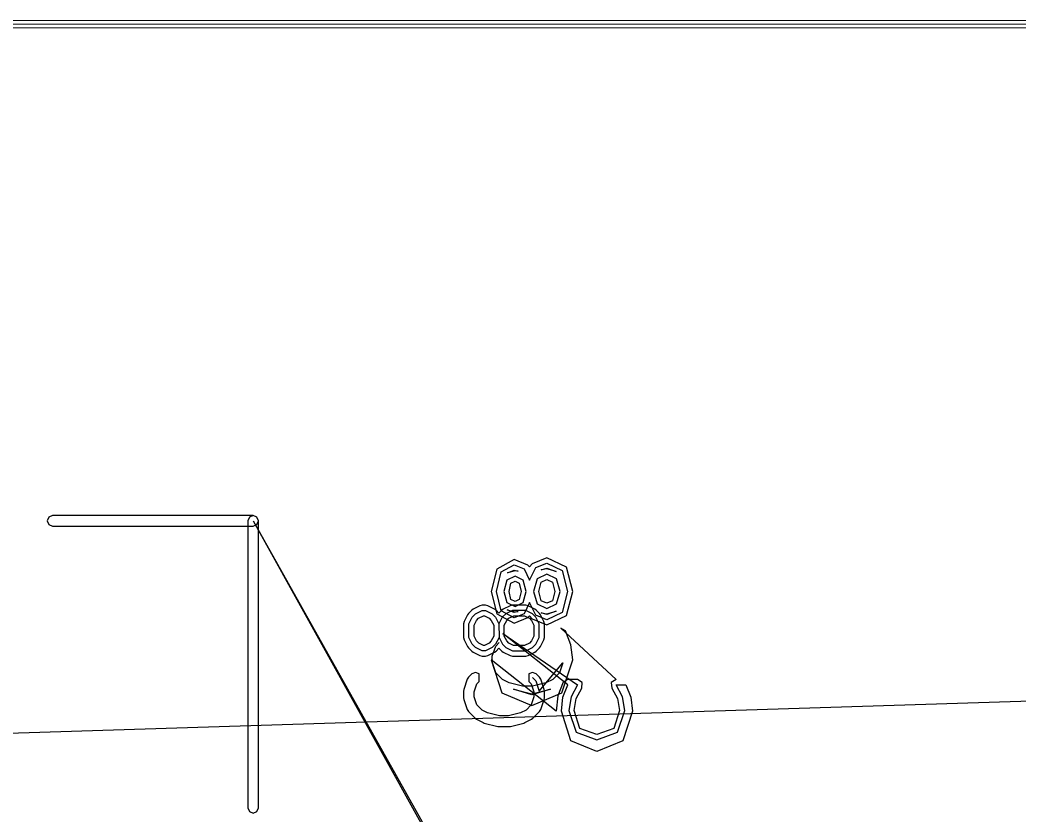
# Model space of a CAD drawing. Extents: x 0 to 334, y -361 to 120.
# Drawn here: x 93.58 to 107.77, y 77.57 to 88.85 of the extents above; entities that cross this region are included whole.
import ezdxf

# ---------------------------------------------------------------- set-up
doc = ezdxf.new("R2010")
doc.units = 0

msp = doc.modelspace()

# ---------------------------------------------------------------- linework, layer by layer
at = {"layer": 'Layer 1'}
for p, q in [((120.7, 88.8492), (0.049979, 88.7992)), ((0.05, 88.7492), (120.7, 88.7992)), ((0.050021, 88.6992), (120.7, 88.7492)), ((82.05, 78.3692), (289.68, 84.9092)), ((93.986967, 81.795233), (93.965, 81.7422)), ((93.965, 81.7422), (93.986967, 81.689167)), ((94.04, 81.8172), (93.986967, 81.795233)), ((96.89, 81.8172), (94.04, 81.8172)), ((96.836967, 81.795233), (96.815, 81.7422)), ((96.815, 81.7422), (96.815, 77.6672)), ((96.89, 81.8172), (96.836967, 81.795233)), ((96.943033, 81.795233), (96.89, 81.8172)), ((96.89, 81.8172), (96.89, 81.8172)), ((96.943033, 81.795233), (96.89, 81.8172)), ((96.89, 81.7422), (317.14, -314.473)), ((96.89, 81.7422), (317.14, -310.473)), ((96.965, 81.7422), (96.943033, 81.795233)), ((96.965, 81.7422), (96.943033, 81.795233)), ((96.943033, 81.689167), (96.965, 81.7422)), ((96.965, 77.6672), (96.965, 81.7422)), ((93.986967, 81.689167), (94.04, 81.6672)), ((94.04, 81.6672), (96.89, 81.6672)), ((96.89, 81.6672), (96.943033, 81.689167)), ((100.595988, 81.18983), (100.349688, 81.05715)), ((100.789838, 81.11096), (100.595988, 81.18983)), ((101.060188, 81.21733), (100.849778, 81.13111)), ((101.337768, 81.08176), (101.060188, 81.21733)), ((100.349688, 81.05715), (100.269037, 80.74004)), ((100.411748, 81.01504), (100.595988, 81.11483)), ((100.499228, 81.0044), (100.595988, 81.03983)), ((100.608358, 81.03268), (100.499228, 81.0044)), ((100.595988, 81.11483), (100.737268, 81.05747)), ((100.595988, 81.03983), (100.652158, 81.02832)), ((100.652158, 81.02832), (100.608358, 81.03268)), ((100.737268, 81.05747), (100.816038, 80.89954)), ((100.812148, 81.0866), (100.789838, 81.11096)), ((100.849778, 81.13111), (100.812148, 81.0866)), ((100.816038, 80.89954), (100.902628, 81.0779)), ((100.902628, 81.0779), (101.060188, 81.14233)), ((100.981808, 81.04651), (101.060188, 81.06733)), ((101.060188, 81.05861), (100.981808, 81.04651)), ((100.981808, 81.04651), (100.981808, 81.04651)), ((101.060188, 81.14233), (101.276978, 81.03783)), ((101.060188, 81.06733), (101.191958, 81.02229)), ((101.191958, 81.02229), (101.060188, 81.05861)), ((101.276978, 81.03783), (101.352498, 80.74004)), ((101.427498, 80.74004), (101.337608, 81.08198)), ((101.337608, 81.08198), (101.337768, 81.08176)), ((100.344038, 80.74004), (100.411748, 81.01504)), ((100.490518, 80.89954), (100.448208, 80.74004)), ((100.608358, 80.95768), (100.490518, 80.89954)), ((100.499228, 81.0044), (100.499228, 81.0044)), ((100.551158, 80.8554), (100.608358, 80.88268)), ((100.726198, 80.89954), (100.608358, 80.95768)), ((100.608358, 80.88268), (100.665558, 80.8554)), ((100.768518, 80.74004), (100.726198, 80.89954)), ((100.922158, 80.9184), (100.872028, 80.74004)), ((101.060188, 80.98361), (100.922158, 80.9184)), ((100.981618, 80.87269), (101.060188, 80.90861)), ((101.198208, 80.9184), (101.060188, 80.98361)), ((101.060188, 80.90861), (101.138878, 80.87252)), ((101.248338, 80.74004), (101.198208, 80.9184)), ((100.269037, 80.74004), (100.349528, 80.42316)), ((100.269037, 80.74004), (100.269037, 80.74004)), ((100.411748, 80.46504), (100.344038, 80.74004)), ((100.448208, 80.74004), (100.490518, 80.57975)), ((100.523208, 80.74004), (100.550878, 80.85501)), ((100.550728, 80.62447), (100.523208, 80.74004)), ((100.523208, 80.74004), (100.523208, 80.74004)), ((100.550878, 80.85501), (100.551158, 80.8554)), ((100.665558, 80.8554), (100.665848, 80.85501)), ((100.665848, 80.85501), (100.693518, 80.74004)), ((100.693518, 80.74004), (100.665988, 80.62447)), ((100.726198, 80.57975), (100.768518, 80.74004)), ((100.872028, 80.74004), (100.922158, 80.56168)), ((100.872028, 80.74004), (100.872028, 80.74004)), ((100.947028, 80.74004), (100.981358, 80.87234)), ((100.981498, 80.60755), (100.947028, 80.74004)), ((100.947028, 80.74004), (100.947028, 80.74004)), ((100.981358, 80.87234), (100.981618, 80.87269)), ((101.173338, 80.74004), (101.138868, 80.60755)), ((101.138878, 80.87252), (101.173338, 80.74004)), ((101.198208, 80.56168), (101.248338, 80.74004)), ((101.352498, 80.74004), (101.276978, 80.44146)), ((101.337768, 80.39753), (101.427498, 80.74004)), ((100.608358, 80.59818), (100.550728, 80.62447)), ((100.665988, 80.62447), (100.608358, 80.59818)), ((101.060188, 80.57225), (100.981498, 80.60755)), ((101.138868, 80.60755), (101.060188, 80.57225)), ((99.994728, 80.473314), (99.947109, 80.425695)), ((100.01422, 80.487363), (99.994728, 80.473314)), ((100.10946, 80.534982), (100.01422, 80.487363)), ((100.047638, 80.420257), (100.142878, 80.467876)), ((100.143, 80.5429), (100.10946, 80.534982)), ((100.142878, 80.467876), (100.19, 80.4679)), ((100.19005, 80.5429), (100.143, 80.5429)), ((100.19, 80.4679), (100.28524, 80.420281)), ((100.22359, 80.534982), (100.19005, 80.5429)), ((100.31883, 80.487363), (100.22359, 80.534982)), ((100.33832, 80.473314), (100.31883, 80.487363)), ((100.38052, 80.431109), (100.33832, 80.473314)), ((100.42273, 80.473314), (100.38052, 80.431109)), ((100.595988, 80.36525), (100.411748, 80.46504)), ((100.44222, 80.487363), (100.42273, 80.473314)), ((100.53746, 80.534982), (100.44222, 80.487363)), ((100.571, 80.4679), (100.47576, 80.420281)), ((100.490518, 80.57975), (100.608358, 80.52318)), ((100.498768, 80.47614), (100.608358, 80.44818)), ((100.595988, 80.44025), (100.498768, 80.47614)), ((100.498768, 80.47614), (100.498768, 80.47614)), ((100.571, 80.5429), (100.53746, 80.534982)), ((100.76153, 80.542876), (100.571, 80.5429)), ((100.76153, 80.467876), (100.571, 80.4679)), ((100.655168, 80.45305), (100.595988, 80.44025)), ((100.608358, 80.52318), (100.726198, 80.57975)), ((100.608358, 80.52318), (100.608358, 80.52318)), ((100.608358, 80.44818), (100.655168, 80.45305)), ((100.816038, 80.58132), (100.737268, 80.42182)), ((100.79507, 80.534958), (100.76153, 80.542876)), ((100.85676, 80.420257), (100.76153, 80.467876)), ((100.89031, 80.487339), (100.79507, 80.534958)), ((100.902628, 80.40218), (100.816038, 80.58132)), ((100.816038, 80.58132), (100.816038, 80.58132)), ((100.9098, 80.47329), (100.89031, 80.487339)), ((100.95742, 80.425671), (100.9098, 80.47329)), ((100.922158, 80.56168), (101.060188, 80.49725)), ((101.060188, 80.49725), (101.198208, 80.56168)), ((101.060188, 80.42225), (101.194058, 80.45934)), ((101.194058, 80.45934), (101.060188, 80.41275)), ((99.88544, 80.310966), (99.877522, 80.277424)), ((99.93306, 80.406204), (99.88544, 80.310966)), ((99.947109, 80.425695), (99.93306, 80.406204)), ((99.9524, 80.2774), (100.000018, 80.372638)), ((100.000018, 80.372638), (100.047638, 80.420257)), ((100.027, 80.2597), (100.06126, 80.328216)), ((100.06126, 80.328216), (100.09167, 80.358623)), ((100.09167, 80.358623), (100.1607, 80.3929)), ((100.1607, 80.3929), (100.173, 80.3929)), ((100.173, 80.3929), (100.24152, 80.358642)), ((100.24152, 80.358642), (100.27193, 80.328235)), ((100.27193, 80.328235), (100.30618, 80.259719)), ((100.28524, 80.420281), (100.33286, 80.372662)), ((100.33286, 80.372662), (100.38047, 80.277424)), ((100.349528, 80.42316), (100.349688, 80.42293)), ((100.349688, 80.42293), (100.595988, 80.29025)), ((100.42814, 80.372662), (100.38052, 80.277424)), ((100.47576, 80.420281), (100.42814, 80.372662)), ((100.456, 80.2597), (100.49026, 80.328216)), ((100.49026, 80.328216), (100.52067, 80.358623)), ((100.52067, 80.358623), (100.58928, 80.3929)), ((100.58928, 80.3929), (100.744, 80.3929)), ((100.737268, 80.42182), (100.595988, 80.36525)), ((100.595988, 80.29025), (100.789658, 80.36816)), ((100.744, 80.3929), (100.81252, 80.358642)), ((100.789658, 80.36816), (100.790028, 80.36852)), ((100.790028, 80.36852), (100.812488, 80.39334)), ((100.812488, 80.39334), (100.849608, 80.34914)), ((100.81252, 80.358642), (100.84292, 80.328235)), ((100.84292, 80.328235), (100.87718, 80.259719)), ((100.849608, 80.34914), (101.060188, 80.26275)), ((100.90438, 80.372638), (100.85676, 80.420257)), ((101.060188, 80.33775), (100.902628, 80.40218)), ((100.952, 80.2774), (100.90438, 80.372638)), ((100.97147, 80.406179), (100.95742, 80.425671)), ((101.01908, 80.310941), (100.97147, 80.406179)), ((100.979918, 80.43483), (101.060188, 80.42225)), ((101.060188, 80.41275), (100.979918, 80.43483)), ((100.979918, 80.43483), (100.979918, 80.43483)), ((101.027, 80.2774), (101.01908, 80.310941)), ((101.276978, 80.44146), (101.060188, 80.33775)), ((101.060188, 80.26275), (101.337608, 80.39731)), ((101.337608, 80.39731), (101.337768, 80.39753)), ((99.877522, 80.277424), (99.8774, 80.087)), ((99.952522, 80.086976), (99.9524, 80.2774)), ((100.02782, 80.104681), (100.027, 80.2597)), ((100.30618, 80.259719), (100.306, 80.1047)), ((100.38047, 80.277424), (100.381, 80.087)), ((100.45581, 80.104681), (100.456, 80.2597)), ((100.87718, 80.259719), (100.877, 80.1047)), ((100.95247, 80.086976), (100.952, 80.2774)), ((101.02747, 80.086976), (101.027, 80.2774)), ((101.324108, 80.1781), (101.258748, 80.21632)), ((101.258748, 80.21632), (102.043, 79.4882)), ((101.401798, 79.98284), (101.324108, 80.1781)), ((99.8774, 80.087), (99.885318, 80.053458)), ((99.885318, 80.053458), (99.932938, 79.95822)), ((100.00014, 79.991738), (99.952522, 80.086976)), ((100.06208, 80.036165), (100.02782, 80.104681)), ((100.09249, 80.005758), (100.06208, 80.036165)), ((100.27175, 80.036184), (100.24134, 80.005777)), ((100.306, 80.1047), (100.27175, 80.036184)), ((100.38109, 80.086947), (100.33348, 79.991709)), ((100.381, 80.087), (100.42862, 79.991762)), ((100.436488, 80.14132), (101.497, 79.4132)), ((101.35874, 79.4132), (100.436488, 80.14132)), ((100.49007, 80.036165), (100.45581, 80.104681)), ((100.52048, 80.005758), (100.49007, 80.036165)), ((100.84274, 80.036184), (100.81234, 80.005777)), ((100.877, 80.1047), (100.84274, 80.036184)), ((100.90485, 79.991738), (100.95247, 80.086976)), ((100.97194, 79.958197), (101.01955, 80.053435)), ((101.01955, 80.053435), (101.02747, 80.086976)), ((99.932938, 79.95822), (99.946987, 79.938729)), ((99.946987, 79.938729), (99.994606, 79.89111)), ((99.994606, 79.89111), (100.014098, 79.877061)), ((100.04776, 79.944119), (100.00014, 79.991738)), ((100.143, 79.8965), (100.04776, 79.944119)), ((100.161, 79.9715), (100.09249, 80.005758)), ((100.19062, 79.896471), (100.143, 79.8965)), ((100.17282, 79.971519), (100.161, 79.9715)), ((100.24134, 80.005777), (100.17282, 79.971519)), ((100.28586, 79.94409), (100.19062, 79.896471)), ((100.33348, 79.991709), (100.28586, 79.94409)), ((100.286, 79.8215), (100.333618, 79.964357)), ((100.31878, 79.877037), (100.33827, 79.891086)), ((100.333618, 79.964357), (100.381238, 80.011976)), ((100.33827, 79.891086), (100.38047, 79.933291)), ((100.38047, 79.933291), (100.42268, 79.891086)), ((100.42268, 79.891086), (100.44217, 79.877037)), ((100.42862, 79.991762), (100.47624, 79.944143)), ((100.47624, 79.944143), (100.57148, 79.896524)), ((100.589, 79.9715), (100.52048, 80.005758)), ((100.57148, 79.896524), (100.762, 79.8965)), ((100.74382, 79.971519), (100.589, 79.9715)), ((100.81234, 80.005777), (100.74382, 79.971519)), ((100.762, 79.8965), (100.85723, 79.944119)), ((100.85723, 79.944119), (100.90485, 79.991738)), ((100.89078, 79.877037), (100.91027, 79.891086)), ((100.91027, 79.891086), (100.95789, 79.938705)), ((100.95789, 79.938705), (100.97194, 79.958197)), ((101.427498, 79.7681), (101.401798, 79.98284)), ((100.014098, 79.877061), (100.109338, 79.829442)), ((100.109338, 79.829442), (100.142878, 79.821524)), ((100.142878, 79.821524), (100.19, 79.8215)), ((100.19, 79.8215), (100.22354, 79.829418)), ((100.22354, 79.829418), (100.31878, 79.877037)), ((100.269037, 79.7681), (100.423198, 79.298927)), ((101.190549, 79.03998), (100.269037, 79.7681)), ((100.286432, 79.726234), (100.286, 79.8215)), ((100.44217, 79.877037), (100.53741, 79.829418)), ((100.53741, 79.829418), (100.57095, 79.8215)), ((100.57095, 79.8215), (100.762, 79.8215)), ((100.762, 79.8215), (100.79554, 79.829418)), ((100.79554, 79.829418), (100.89078, 79.877037)), ((101.274048, 79.29899), (101.427498, 79.7681)), ((100.33405, 79.583376), (100.286432, 79.726234)), ((100.95195, 79.325043), (101.286, 79.7262)), ((101.286, 79.7262), (101.23838, 79.583342)), ((99.928421, 79.491618), (99.880801, 79.348761)), ((99.946539, 79.520933), (99.928421, 79.491618)), ((99.994158, 79.568552), (99.946539, 79.520933)), ((100.04681, 79.590518), (99.994158, 79.568552)), ((100.04686, 79.590546), (100.04681, 79.590518)), ((100.10027, 79.56858), (100.04686, 79.590546)), ((100.06517, 79.427414), (100.10027, 79.462514)), ((100.10027, 79.462514), (100.10027, 79.56858)), ((100.42929, 79.488138), (100.33405, 79.583376)), ((100.52453, 79.440519), (100.42929, 79.488138)), ((100.856765, 79.590578), (100.80373, 79.568609)), ((100.80373, 79.568609), (100.80373, 79.462543)), ((100.80373, 79.462543), (100.83883, 79.427443)), ((100.85671, 79.515519), (100.90433, 79.4679)), ((100.9098, 79.568609), (100.856765, 79.590578)), ((100.90433, 79.4679), (100.95195, 79.325043)), ((100.95742, 79.52099), (100.9098, 79.568609)), ((100.97553, 79.491674), (100.95742, 79.52099)), ((101.02315, 79.348817), (100.97553, 79.491674)), ((101.14315, 79.488104), (101.04791, 79.440485)), ((101.23838, 79.583342), (101.14315, 79.488104)), ((101.358, 79.4882), (101.29272, 79.45013)), ((101.49678, 79.4882), (101.358, 79.4882)), ((101.564085, 79.446277), (101.49678, 79.4882)), ((102.043, 79.4882), (101.975702, 79.446272)), ((99.880801, 79.348761), (99.876952, 79.325043)), ((99.876952, 79.325043), (99.8774, 79.2298)), ((100.027, 79.3129), (100.06517, 79.427414)), ((100.499958, 79.417856), (100.500038, 79.417776)), ((100.500128, 79.417683), (100.499958, 79.417856)), ((100.500038, 79.417776), (100.500128, 79.417683)), ((100.715, 79.3929), (100.52453, 79.440519)), ((100.584528, 79.351262), (100.848598, 79.287667)), ((100.848598, 79.270308), (100.584528, 79.351262)), ((100.584528, 79.351262), (100.584528, 79.351262)), ((100.85743, 79.392866), (100.715, 79.3929)), ((100.83883, 79.427443), (100.877, 79.312929)), ((100.848598, 79.287667), (101.112618, 79.3514)), ((101.112618, 79.3514), (100.848598, 79.270308)), ((101.04791, 79.440485), (100.85743, 79.392866)), ((101.027, 79.3251), (101.02315, 79.348817)), ((101.02757, 79.229834), (101.027, 79.3251)), ((101.29272, 79.45013), (101.216195, 79.25605)), ((101.28973, 79.23798), (101.35874, 79.4132)), ((101.497, 79.4132), (101.40455, 79.24191)), ((101.47543, 79.21804), (101.55616, 79.36738)), ((101.55616, 79.36738), (101.564085, 79.446277)), ((101.975702, 79.446272), (101.98363, 79.36738)), ((101.98363, 79.36738), (102.06435, 79.21804)), ((102.13567, 79.24191), (102.04322, 79.4132)), ((102.04322, 79.4132), (102.181, 79.4132)), ((102.181, 79.4132), (102.25132, 79.23641)), ((99.8774, 79.2298), (99.881249, 79.206083)), ((99.881249, 79.206083), (99.928869, 79.063225)), ((100.02719, 79.242005), (100.027, 79.3129)), ((100.06536, 79.12749), (100.02719, 79.242005)), ((100.423198, 79.298927), (100.848598, 79.120308)), ((100.877, 79.242), (100.83883, 79.127485)), ((100.848598, 79.120308), (101.273928, 79.298856)), ((100.877, 79.312929), (100.877, 79.242)), ((100.9761, 79.063259), (101.02372, 79.206117)), ((101.02372, 79.206117), (101.02757, 79.229834)), ((101.216195, 79.25605), (101.190549, 79.03998)), ((101.26629, 79.03998), (101.28973, 79.23798)), ((101.273928, 79.298856), (101.274048, 79.29899)), ((101.40455, 79.24191), (101.37395, 79.04941)), ((101.44873, 79.04941), (101.47537, 79.21785)), ((101.47537, 79.21785), (101.47543, 79.21804)), ((102.06435, 79.21804), (102.06441, 79.21785)), ((102.06441, 79.21785), (102.09105, 79.04941)), ((102.16627, 79.04941), (102.13567, 79.24191)), ((102.25132, 79.23641), (102.27475, 79.03998)), ((99.928869, 79.063225), (99.946987, 79.033909)), ((99.946987, 79.033909), (100.042228, 78.938671)), ((100.13948, 79.053377), (100.06536, 79.12749)), ((100.21647, 79.014883), (100.13948, 79.053377)), ((100.76472, 79.053373), (100.68773, 79.014878)), ((100.83883, 79.127485), (100.76472, 79.053373)), ((100.86275, 78.938705), (100.95799, 79.033943)), ((100.95799, 79.033943), (100.9761, 79.063259)), ((101.40171, 78.620404), (101.26629, 79.03998)), ((101.37395, 79.04941), (101.47617, 78.741405)), ((101.53014, 78.793247), (101.44873, 79.04941)), ((102.09105, 79.04941), (102.01021, 78.79316)), ((102.06471, 78.741405), (102.16627, 79.04941)), ((102.27475, 79.03998), (102.13999, 78.620404)), ((100.042228, 78.938671), (100.061718, 78.924622)), ((100.061718, 78.924622), (100.156958, 78.877003)), ((100.39, 78.9715), (100.21647, 79.014883)), ((100.5142, 78.971495), (100.39, 78.9715)), ((100.68773, 79.014878), (100.5142, 78.971495)), ((100.74802, 78.877037), (100.84326, 78.924656)), ((100.84326, 78.924656), (100.86275, 78.938705)), ((100.156958, 78.877003), (100.172308, 78.871324)), ((100.172308, 78.871324), (100.362778, 78.823705)), ((100.362778, 78.823705), (100.380968, 78.821466)), ((100.380968, 78.821466), (100.524, 78.8215)), ((100.524, 78.8215), (100.54219, 78.823739)), ((100.54219, 78.823739), (100.73267, 78.871358)), ((100.73267, 78.871358), (100.74802, 78.877037)), ((101.53031, 78.793074), (101.53014, 78.793247)), ((101.77022, 78.709547), (101.53031, 78.793074)), ((102.01021, 78.79316), (101.77022, 78.709547)), ((101.77085, 78.467188), (101.40171, 78.620404)), ((101.47617, 78.741405), (101.77044, 78.634547)), ((101.77044, 78.634547), (102.06471, 78.741405)), ((102.13999, 78.620404), (101.77085, 78.467188)), ((96.815, 77.6672), (96.836967, 77.614167)), ((96.836967, 77.614167), (96.89, 77.5922)), ((96.89, 77.5922), (96.943033, 77.614167)), ((96.943033, 77.614167), (96.965, 77.6672))]:
    msp.add_line(p, q, dxfattribs=at)

doc.saveas('drawing.dxf')
